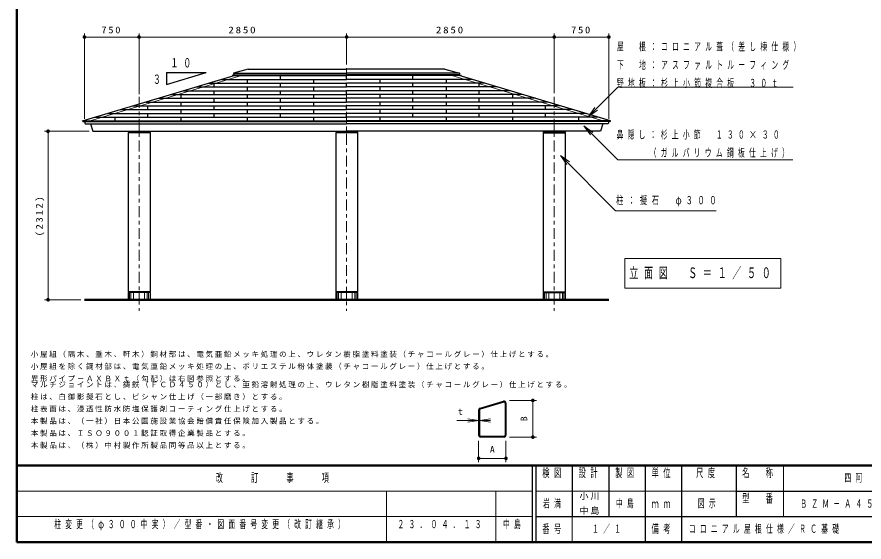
# Model space of a CAD drawing. Units: millimetres on the paper, scale 1:50. Extents: x -385 to 6, y 0 to 267.
# Drawn here: x -385 to -152.4, y 0 to 144.1 of the extents above; entities that cross this region are included whole.
import ezdxf
from ezdxf.enums import TextEntityAlignment as Align

# ---------------------------------------------------------------- set-up
doc = ezdxf.new("R2010")
doc.units = ezdxf.units.MM
doc.linetypes.add('USER2', pattern=[6, 3, -1, 1, -1])
doc.layers.add('LY_1', color=7, linetype='Continuous', lineweight=25)
doc.styles.add('ＭＳ ゴシック', font='')
doc.styles.get('ＭＳ ゴシック').set_extended_font_data('MS Gothic')

# ---------------------------------------------------------------- blocks, each defined once
blk = doc.blocks.new('filled_dot')
at = {"color": 0, "linetype": 'Continuous', "lineweight": -2, "const_width": 1.25}
blk.add_lwpolyline([(-0.625, 0, 1), (0.625, 0, 1)], format="xyb", close=True, dxfattribs=at)
blk = doc.blocks.new('open_arrow')
at = {"color": 0, "linetype": 'Continuous', "lineweight": -2}
blk.add_lwpolyline([(7.5, 1.25), (0, 0), (7.5, -1.25)], dxfattribs=at)

msp = doc.modelspace()

# ---------------------------------------------------------------- linework, layer by layer
at = {"layer": 'LY_1', "lineweight": 50}
for p, q in [((-385, 267), (-385, 0)), ((-366.46, 66.494), (-294.46, 66.494)), ((-222.46, 66.494), (-294.46, 66.494)), ((-385, 21), (0, 21)), ((-385, 0), (0, 0))]:
    msp.add_line(p, q, dxfattribs=at)
at = {"layer": 'LY_1', "lineweight": 13}
for p, q in [((-366.46, 116.172), (-366.46, 139.591)), ((-351.46, 122.924), (-351.46, 139.591)), ((-351.46, 123.167), (-351.46, 139.591)), ((-294.46, 131.024), (-294.46, 139.591)), ((-237.46, 123.167), (-237.46, 139.591)), ((-222.46, 116.132), (-222.46, 139.591)), ((-366.46, 138.591), (-351.46, 138.591)), ((-351.46, 138.591), (-294.46, 138.591)), ((-294.46, 138.591), (-237.46, 138.591)), ((-237.46, 138.591), (-222.46, 138.591)), ((-228.065, 116.77), (-226.298, 119.245)), ((-228.065, 116.77), (-225.944, 118.892)), ((-225.59, 118.538), (-228.065, 116.77)), ((-229.308, 114.202), (-227.187, 112.081)), ((-229.308, 114.202), (-226.833, 112.434)), ((-227.541, 111.727), (-229.308, 114.202)), ((-365.173, 112.738), (-377.46, 112.738)), ((-376.46, 66.494), (-376.46, 112.738)), ((-354.085, 112.738), (-354.085, 112.494)), ((-353.71, 112.738), (-353.71, 112.494)), ((-352.96, 112.738), (-352.96, 112.494)), ((-351.46, 113.395), (-351.46, 112.494)), ((-349.96, 112.738), (-349.96, 112.494)), ((-349.21, 112.738), (-349.21, 112.494)), ((-348.835, 112.738), (-348.835, 112.494)), ((-297.085, 112.738), (-297.085, 112.494)), ((-296.71, 112.738), (-296.71, 112.494)), ((-295.96, 112.738), (-295.96, 112.494)), ((-294.46, 113.395), (-294.46, 112.494)), ((-292.96, 112.738), (-292.96, 112.494)), ((-292.21, 112.738), (-292.21, 112.494)), ((-291.835, 112.738), (-291.835, 112.494)), ((-240.085, 112.738), (-240.085, 112.494)), ((-239.71, 112.738), (-239.71, 112.494)), ((-238.96, 112.738), (-238.96, 112.494)), ((-237.46, 113.395), (-237.46, 112.494)), ((-235.96, 112.738), (-235.96, 112.494)), ((-235.21, 112.738), (-235.21, 112.494)), ((-234.835, 112.738), (-234.835, 112.494)), ((-235.734, 106.086), (-233.621, 103.956)), ((-235.734, 106.086), (-233.266, 104.309)), ((-233.975, 103.604), (-235.734, 106.086)), ((-218.032, 77.795), (-218.032, 69.662)), ((-175.232, 77.795), (-218.032, 77.795)), ((-175.232, 69.662), (-175.232, 77.795)), ((-354.085, 68.494), (-354.085, 66.494)), ((-353.71, 68.494), (-353.71, 66.494)), ((-352.96, 68.494), (-352.96, 66.494)), ((-351.46, 68.494), (-351.46, 66.494)), ((-349.96, 68.494), (-349.96, 66.494)), ((-349.21, 68.494), (-349.21, 66.494)), ((-348.835, 68.494), (-348.835, 66.494)), ((-297.085, 68.494), (-297.085, 66.494)), ((-296.71, 68.494), (-296.71, 66.494)), ((-295.96, 68.494), (-295.96, 66.494)), ((-294.46, 68.494), (-294.46, 66.494)), ((-292.96, 68.494), (-292.96, 66.494)), ((-292.21, 68.494), (-292.21, 66.494)), ((-291.835, 68.494), (-291.835, 66.494)), ((-240.085, 68.494), (-240.085, 66.494)), ((-239.71, 68.494), (-239.71, 66.494)), ((-238.96, 68.494), (-238.96, 66.494)), ((-237.46, 68.494), (-237.46, 66.494)), ((-235.96, 68.494), (-235.96, 66.494)), ((-235.21, 68.494), (-235.21, 66.494)), ((-234.835, 68.494), (-234.835, 66.494)), ((-218.032, 69.662), (-175.232, 69.662)), ((-367.46, 66.494), (-377.46, 66.494)), ((-249.711, 38.855), (-242.331, 38.855)), ((-243.331, 38.855), (-243.331, 28.805)), ((-254.949, 33.356), (-264.234, 33.356)), ((-249.711, 28.805), (-242.331, 28.805)), ((-258.212, 27.805), (-258.212, 21.957)), ((-250.711, 27.805), (-250.711, 21.957)), ((-250.711, 22.957), (-258.212, 22.957)), ((-174.5, 21), (-174.5, 7)), ((-385, 14), (-243.5, 14)), ((-283.5, 14), (-283.5, 0)), ((-253.5, 14), (-253.5, 0)), ((-242.5, 14), (-187.5, 14)), ((-385, 7), (-243.5, 7)), ((-232.5, 7), (-232.5, 0))]:
    msp.add_line(p, q, dxfattribs=at)
at = {"layer": 'LY_1', "color": 40}
for p, q in [((-366.956, 115.551), (-325.374, 128.026)), ((-325.368, 128.174), (-325.908, 128.026)), ((-325.908, 128.026), (-294.46, 128.026)), ((-321.46, 129.739), (-325.495, 128.637)), ((-325.495, 128.637), (-294.46, 128.637)), ((-325.495, 128.637), (-325.368, 128.174)), ((-325.368, 128.174), (-294.46, 128.174)), ((-321.46, 129.739), (-294.46, 129.739)), ((-312.66, 126.976), (-312.66, 128.015)), ((-267.46, 129.739), (-294.46, 129.739)), ((-263.426, 128.637), (-294.46, 128.637)), ((-263.553, 128.174), (-294.46, 128.174)), ((-263.013, 128.026), (-294.46, 128.026)), ((-294.46, 126.976), (-294.46, 128.015)), ((-294.46, 126.976), (-294.46, 128.015)), ((-276.26, 126.976), (-276.26, 128.015)), ((-267.46, 129.739), (-263.426, 128.637)), ((-263.426, 128.637), (-263.553, 128.174)), ((-263.553, 128.174), (-263.013, 128.026)), ((-221.965, 115.551), (-263.546, 128.026)), ((-332.336, 125.938), (-294.46, 125.938)), ((-330.86, 124.899), (-330.86, 125.773)), ((-328.873, 126.976), (-294.46, 126.976)), ((-321.76, 126.976), (-321.76, 125.938)), ((-312.66, 124.899), (-312.66, 125.938)), ((-303.56, 126.976), (-303.56, 125.938)), ((-260.047, 126.976), (-294.46, 126.976)), ((-294.46, 124.899), (-294.46, 125.938)), ((-256.585, 125.938), (-294.46, 125.938)), ((-294.46, 124.899), (-294.46, 125.938)), ((-285.36, 126.976), (-285.36, 125.938)), ((-276.26, 124.899), (-276.26, 125.938)), ((-267.16, 126.976), (-267.16, 125.938)), ((-258.06, 124.899), (-258.06, 125.773)), ((-339.26, 123.86), (-294.46, 123.86)), ((-335.798, 124.899), (-294.46, 124.899)), ((-330.86, 122.822), (-330.86, 123.86)), ((-321.76, 124.899), (-321.76, 123.86)), ((-312.66, 122.822), (-312.66, 123.86)), ((-303.56, 124.899), (-303.56, 123.86)), ((-253.123, 124.899), (-294.46, 124.899)), ((-294.46, 122.822), (-294.46, 123.86)), ((-249.661, 123.86), (-294.46, 123.86)), ((-294.46, 122.822), (-294.46, 123.86)), ((-285.36, 124.899), (-285.36, 123.86)), ((-276.26, 122.822), (-276.26, 123.86)), ((-267.16, 124.899), (-267.16, 123.86)), ((-258.06, 122.822), (-258.06, 123.86)), ((-346.184, 121.783), (-294.46, 121.783)), ((-342.722, 122.822), (-294.46, 122.822)), ((-339.96, 122.822), (-339.96, 121.783)), ((-330.86, 120.744), (-330.86, 121.783)), ((-321.76, 122.822), (-321.76, 121.783)), ((-312.66, 120.744), (-312.66, 121.783)), ((-303.56, 122.822), (-303.56, 121.783)), ((-246.199, 122.822), (-294.46, 122.822)), ((-294.46, 120.744), (-294.46, 121.783)), ((-242.737, 121.783), (-294.46, 121.783)), ((-294.46, 120.744), (-294.46, 121.783)), ((-285.36, 122.822), (-285.36, 121.783)), ((-276.26, 120.744), (-276.26, 121.783)), ((-267.16, 122.822), (-267.16, 121.783)), ((-258.06, 120.744), (-258.06, 121.783)), ((-248.96, 122.822), (-248.96, 121.783)), ((-356.57, 118.667), (-294.46, 118.667)), ((-353.108, 119.706), (-294.46, 119.706)), ((-349.646, 120.744), (-294.46, 120.744)), ((-349.06, 118.667), (-349.06, 119.706)), ((-339.96, 120.744), (-339.96, 119.706)), ((-339.96, 118.667), (-339.96, 117.629)), ((-330.86, 118.667), (-330.86, 119.706)), ((-321.76, 120.744), (-321.76, 119.706)), ((-321.76, 118.667), (-321.76, 117.629)), ((-312.66, 118.667), (-312.66, 119.706)), ((-303.56, 120.744), (-303.56, 119.706)), ((-303.56, 118.667), (-303.56, 117.629)), ((-239.275, 120.744), (-294.46, 120.744)), ((-294.46, 118.667), (-294.46, 119.706)), ((-235.813, 119.706), (-294.46, 119.706)), ((-294.46, 118.667), (-294.46, 119.706)), ((-232.351, 118.667), (-294.46, 118.667)), ((-285.36, 120.744), (-285.36, 119.706)), ((-285.36, 118.667), (-285.36, 117.629)), ((-276.26, 118.667), (-276.26, 119.706)), ((-267.16, 120.744), (-267.16, 119.706)), ((-267.16, 118.667), (-267.16, 117.629)), ((-258.06, 118.667), (-258.06, 119.706)), ((-248.96, 120.744), (-248.96, 119.706)), ((-248.96, 118.667), (-248.96, 117.629)), ((-239.86, 118.667), (-239.86, 119.706)), ((-363.494, 116.59), (-294.46, 116.59)), ((-360.032, 117.629), (-294.46, 117.629)), ((-358.16, 116.59), (-358.16, 115.551)), ((-349.06, 116.59), (-349.06, 117.629)), ((-339.96, 116.59), (-339.96, 115.551)), ((-330.86, 116.59), (-330.86, 117.629)), ((-321.76, 116.59), (-321.76, 115.551)), ((-312.66, 116.59), (-312.66, 117.629)), ((-303.56, 116.59), (-303.56, 115.551)), ((-294.46, 116.59), (-294.46, 117.629)), ((-228.889, 117.629), (-294.46, 117.629)), ((-294.46, 116.59), (-294.46, 117.629)), ((-225.427, 116.59), (-294.46, 116.59)), ((-285.36, 116.59), (-285.36, 115.551)), ((-276.26, 116.59), (-276.26, 117.629)), ((-267.16, 116.59), (-267.16, 115.551)), ((-258.06, 116.59), (-258.06, 117.629)), ((-248.96, 116.59), (-248.96, 115.551)), ((-239.86, 116.59), (-239.86, 117.629)), ((-230.76, 116.59), (-230.76, 115.551)), ((-366.956, 115.551), (-294.46, 115.551)), ((-366.909, 115.378), (-366.956, 115.551)), ((-366.909, 115.378), (-294.46, 115.378)), ((-366.456, 115.378), (-366.288, 114.818)), ((-366.288, 114.818), (-294.46, 114.818)), ((-364.797, 114.818), (-364.173, 112.738)), ((-221.965, 115.551), (-294.46, 115.551)), ((-222.012, 115.378), (-294.46, 115.378)), ((-222.633, 114.818), (-294.46, 114.818)), ((-224.124, 114.818), (-224.748, 112.738)), ((-222.465, 115.378), (-222.633, 114.818)), ((-222.012, 115.378), (-221.965, 115.551)), ((-364.173, 112.738), (-294.46, 112.738)), ((-224.748, 112.738), (-294.46, 112.738))]:
    msp.add_line(p, q, dxfattribs=at)
at = {"layer": 'LY_1', "color": 40, "lineweight": 13}
for p, q in [((-364.932, 115.551), (-323.35, 128.026)), ((-223.989, 115.551), (-265.571, 128.026))]:
    msp.add_line(p, q, dxfattribs=at)
at = {"layer": 'LY_1'}
for p, q in [((-343.948, 125.567), (-333.024, 128.844)), ((-343.948, 128.844), (-333.024, 128.844)), ((-343.948, 128.844), (-343.948, 125.567)), ((-257.837, 36.717), (-251.387, 38.652)), ((-251.314, 38.407), (-257.764, 36.472)), ((-250.974, 38.15), (-250.974, 29.33)), ((-250.711, 38.15), (-250.711, 29.33)), ((-258.212, 36.215), (-258.212, 29.33)), ((-257.949, 36.215), (-257.949, 29.33)), ((-251.237, 28.805), (-257.687, 28.805)), ((-257.686, 29.068), (-251.236, 29.068)), ((-202.5, 7), (-202.5, 0))]:
    msp.add_line(p, q, dxfattribs=at)
at = {"layer": 'LY_1', "linetype": 'USER2', "lineweight": 13}
for p, q in [((-294.46, 130.024), (-294.46, 63.465)), ((-351.46, 122.167), (-351.46, 63.465)), ((-237.46, 122.167), (-237.46, 63.465))]:
    msp.add_line(p, q, dxfattribs=at)
at = {"layer": 'LY_1', "color": 4}
for p, q in [((-354.46, 112.738), (-354.46, 112.494)), ((-348.46, 112.494), (-354.46, 112.494)), ((-348.46, 112.294), (-354.46, 112.294)), ((-354.46, 112.294), (-354.46, 68.694)), ((-354.375, 112.494), (-354.375, 112.294)), ((-348.546, 112.494), (-348.546, 112.294)), ((-348.46, 112.738), (-348.46, 112.494)), ((-348.46, 112.294), (-348.46, 68.694)), ((-297.46, 112.738), (-297.46, 112.494)), ((-291.46, 112.494), (-297.46, 112.494)), ((-291.46, 112.294), (-297.46, 112.294)), ((-297.46, 112.294), (-297.46, 68.694)), ((-297.375, 112.494), (-297.375, 112.294)), ((-291.546, 112.494), (-291.546, 112.294)), ((-291.46, 112.738), (-291.46, 112.494)), ((-291.46, 112.294), (-291.46, 68.694)), ((-240.46, 112.738), (-240.46, 112.494)), ((-240.46, 112.494), (-234.46, 112.494)), ((-240.46, 112.294), (-234.46, 112.294)), ((-240.46, 112.294), (-240.46, 68.694)), ((-240.375, 112.494), (-240.375, 112.294)), ((-234.546, 112.494), (-234.546, 112.294)), ((-234.46, 112.738), (-234.46, 112.494)), ((-234.46, 112.294), (-234.46, 68.694)), ((-348.46, 68.694), (-354.46, 68.694)), ((-348.46, 68.494), (-354.46, 68.494)), ((-354.46, 68.494), (-354.46, 66.494)), ((-354.375, 68.694), (-354.375, 68.494)), ((-348.546, 68.694), (-348.546, 68.494)), ((-348.46, 68.494), (-348.46, 66.494)), ((-291.46, 68.694), (-297.46, 68.694)), ((-291.46, 68.494), (-297.46, 68.494)), ((-297.46, 68.494), (-297.46, 66.494)), ((-297.375, 68.694), (-297.375, 68.494)), ((-291.546, 68.694), (-291.546, 68.494)), ((-291.46, 68.494), (-291.46, 66.494)), ((-240.46, 68.694), (-234.46, 68.694)), ((-240.46, 68.494), (-234.46, 68.494)), ((-240.46, 68.494), (-240.46, 66.494)), ((-240.375, 68.694), (-240.375, 68.494)), ((-234.546, 68.694), (-234.546, 68.494)), ((-234.46, 68.494), (-234.46, 66.494))]:
    msp.add_line(p, q, dxfattribs=at)
at = {"layer": 'LY_1', "color": 211}
for p, q in [((-243.5, 21), (-243.5, 0)), ((-242.5, 21), (-242.5, 0)), ((-232.5, 21), (-232.5, 7)), ((-222.5, 21), (-222.5, 7)), ((-212.5, 21), (-212.5, 0)), ((-202.5, 21), (-202.5, 7)), ((-187.5, 21), (-187.5, 7)), ((-187.5, 14), (-70, 14)), ((-242.5, 7), (0, 7))]:
    msp.add_line(p, q, dxfattribs=at)
at = {"layer": 'LY_1', "lineweight": 13}
for points in [[(-228.065, 116.77), (-219.961, 124.874), (-171.816, 124.874)], [(-229.308, 114.202), (-219.99, 104.884), (-171.902, 104.884)], [(-235.734, 106.086), (-220.613, 90.852), (-193.01, 90.852)]]:
    msp.add_lwpolyline(points, dxfattribs=at)
at = {"layer": 'LY_1'}
for centre, radius, start, end in [((-251.237, 38.149), 0.525, 0, 106.69926), ((-251.237, 38.149), 0.263, 0, 106.70022), ((-257.687, 36.214), 0.525, 106.69783, 179.99996), ((-257.687, 36.214), 0.263, 106.70023, 179.99996), ((-257.687, 29.33), 0.525, 179.99998, 270.00003), ((-257.687, 29.33), 0.263, 179.99998, 270.00003), ((-251.237, 29.33), 0.525, 270.00002, 0), ((-251.237, 29.33), 0.263, 270.00002, 0)]:
    msp.add_arc(centre, radius, start, end, dxfattribs=at)

# ---------------------------------------------------------------- block references
at = {"layer": 'LY_1', "lineweight": 13, "xscale": 0.4, "yscale": 0.4}
for name, p in [('filled_dot', (-366.46, 138.591)), ('filled_dot', (-351.46, 138.591)), ('filled_dot', (-294.46, 138.591)), ('filled_dot', (-237.46, 138.591)), ('open_arrow', (-257.949, 33.356)), ('filled_dot', (-258.212, 22.957))]:
    msp.add_blockref(name, p, dxfattribs=at)
for name, p, rotation in [('filled_dot', (-351.46, 138.591), 180), ('filled_dot', (-294.46, 138.591), 180), ('filled_dot', (-237.46, 138.591), 180), ('filled_dot', (-222.46, 138.591), 180), ('filled_dot', (-376.46, 112.738), 270), ('filled_dot', (-376.46, 66.494), 90), ('filled_dot', (-243.331, 38.855), 270), ('open_arrow', (-258.212, 33.356), 180), ('filled_dot', (-243.331, 28.805), 90), ('filled_dot', (-250.711, 22.957), 180)]:
    msp.add_blockref(name, p, dxfattribs=dict(at, rotation=rotation))

# ---------------------------------------------------------------- texts
at = {"layer": 'LY_1', "style": 'ＭＳ ゴシック', "width": 0.6}
msp.add_text('３', height=2.566, dxfattribs=at).set_placement((-346.552, 127.013), align=Align.MIDDLE_CENTER)
at = {"layer": 'LY_1', "style": 'ＭＳ ゴシック', "width": 1.05}
for s, p in [('t', (-263.234, 34.356)), ('A', (-254.462, 23.957))]:
    msp.add_text(s, height=1.833, dxfattribs=at).set_placement(p, align=Align.BOTTOM_CENTER)
msp.add_text('B', height=1.833, rotation=90, dxfattribs=at).set_placement((-244.331, 33.83), align=Align.BOTTOM_CENTER)
at = {"layer": 'LY_1', "style": 'ＭＳ ゴシック'}
for s, insert, char_height, attachment_point in [('\\T1.33;\\W1.15;750', (-358.96, 139.591), 1.833, 8), ('\\T1.33;\\W1.2;2850', (-322.96, 139.591), 1.833, 8), ('\\T1.33;\\W1.2;2850', (-265.96, 139.591), 1.833, 8), ('\\T1.33;\\W1.15;750', (-229.96, 139.591), 1.833, 8), ('\\T1.64;\\W0.6;屋\u3000根：コロニアル葺（差し棟仕様）', (-220.232, 135.824), 2.199, 4), ('\\T1.64;\\W0.6;１０', (-339.309, 131.506), 2.566, 5), ('\\T1.64;\\W0.6;下\u3000地：アスファルトルーフィング', (-220.232, 130.824), 2.199, 4), ('\\T1.64;\\W0.6;野地板：杉上小節複合板\u3000３０ｔ\u3000', (-220.232, 125.824), 2.199, 4), ('\\T1.64;\\W0.6;鼻隠し：杉上小節\u3000１３０×３０', (-220.319, 111.684), 2.199, 4), ('\\T1.64;\\W0.6;\u3000\u3000\u3000（ガルバリウム鋼板仕上げ）', (-220.319, 106.684), 2.199, 4), ('\\T1.63;\\W0.65;柱：擬石\u3000φ３００', (-220.469, 93.502), 2.199, 4), ('\\T1.64;\\W0.6;立面図\u3000Ｓ＝１／５０', (-196.632, 73.729), 2.933, 5), ('\\T1.23;小屋組（隅木、垂木、軒木）鋼材部は、電気亜鉛メッキ処理の上、ウレタン樹脂塗料塗装（チャコールグレー）仕上げとする。', (-381.173, 50.62), 1.466, 7), ('\\T1.23;小屋組を除く鋼材部は、電気亜鉛メッキ処理の上、ポリエステル粉体塗装（チャコールグレー）仕上げとする。', (-381.173, 47.287), 1.466, 7), ('\\T1.23;異形パイプ－ＡＸＢＸｔ（勾配）は右図参照とする。', (-381.173, 43.954), 1.466, 7), ('\\T1.23;マルチジョイントは、鋳鉄（ＦＣＤ４５０）とし、亜鉛溶射処理の上、ウレタン樹脂塗料塗装（チャコールグレー）仕上げとする。', (-381.173, 43.954), 1.466, 1), ('\\T1.23;柱は、白御影擬石とし、ビシャン仕上げ（一部磨き）とする。', (-381.173, 40.62), 1.466, 1), ('\\T1.23;柱表面は、浸透性防水防塩保護剤コーティング仕上げとする。', (-381.173, 37.287), 1.466, 1), ('\\T1.23;本製品は、（一社）日本公園施設業協会賠償責任保険加入製品とする。', (-381.173, 33.954), 1.466, 1), ('\\T1.23;本製品は、ＩＳＯ９００１認証取得企業製品とする。', (-381.173, 30.62), 1.466, 1), ('\\T1.23;本製品は、（株）中村製作所製品同等品以上とする。', (-381.173, 27.287), 1.466, 1), ('\\T1.64;\\W0.6;四阿', (-154.75, 17.5), 2.199, 5), ('\\T1.64;\\W0.6;岩満', (-237.5, 10.5), 2.199, 5), ('\\T1.23;小川', (-227.5, 12.5), 1.76, 5), ('\\T1.64;\\W0.6;中島', (-217.5, 10.5), 2.199, 5), ('\\T1.64;\\W0.6;図示', (-195, 10.5), 2.199, 5), ('\\T1.64;\\W0.6;ＢＺＭ－Ａ４５Ｃ－Ｈ', (-154.75, 10.5), 2.199, 5), ('\\T1.23;中島', (-227.5, 8.5), 1.76, 5), ('\\T1.63;\\W0.6;柱変更（φ３００中実）／型番・図面番号変更（改訂継承）', (-374.75, 6), 2.199, 1), ('\\T1.64;\\W0.6;２３．０４．１３', (-280.5, 6), 2.199, 1), ('\\T1.64;\\W0.6;中島', (-251.5, 6), 2.199, 1), ('\\T1.64;\\W0.6;１／１', (-222.5, 3.5), 2.199, 5), ('\\T1.64;\\W0.6;コロニアル屋根仕様／ＲＣ基礎', (-200.5, 3.5), 2.199, 4)]:
    msp.add_mtext(s, dxfattribs=dict(at, insert=insert, char_height=char_height, attachment_point=attachment_point))
at = {"layer": 'LY_1', "insert": (-377.46, 89.616), "char_height": 1.833, "attachment_point": 8, "rotation": 90, "style": 'ＭＳ ゴシック'}
msp.add_mtext('\\T1.33;\\W1.15;(2312)', dxfattribs=at)
at = {"layer": 'LY_1', "color": 4, "char_height": 2.346, "style": 'ＭＳ ゴシック'}
for s, insert, attachment_point in [('\\T1.64;\\W0.6;改\u3000\u3000訂\u3000\u3000事\u3000\u3000項', (-314.25, 17.5), 5), ('\\T1.64;\\W0.6;検図', (-237.5, 20.167), 2), ('\\T1.64;\\W0.6;設計', (-227.5, 20.167), 2), ('\\T1.64;\\W0.6;製図', (-217.5, 20.167), 2), ('\\T1.64;\\W0.6;単位', (-207.5, 20.167), 2), ('\\T1.64;\\W0.6;尺度', (-195.25, 20.167), 2), ('\\T1.64;\\W0.6;名\u3000称', (-181, 20.167), 2), ('\\T1.64;\\W0.6;型\u3000番', (-181, 13.167), 2), ('\\T1.64;\\W0.6;ｍｍ', (-207.5, 10.5), 5), ('\\T1.64;\\W0.6;番号', (-237.5, 3.5), 5), ('\\T1.64;\\W0.6;備考', (-207.5, 3.5), 5)]:
    msp.add_mtext(s, dxfattribs=dict(at, insert=insert, attachment_point=attachment_point))

doc.saveas('drawing.dxf')
